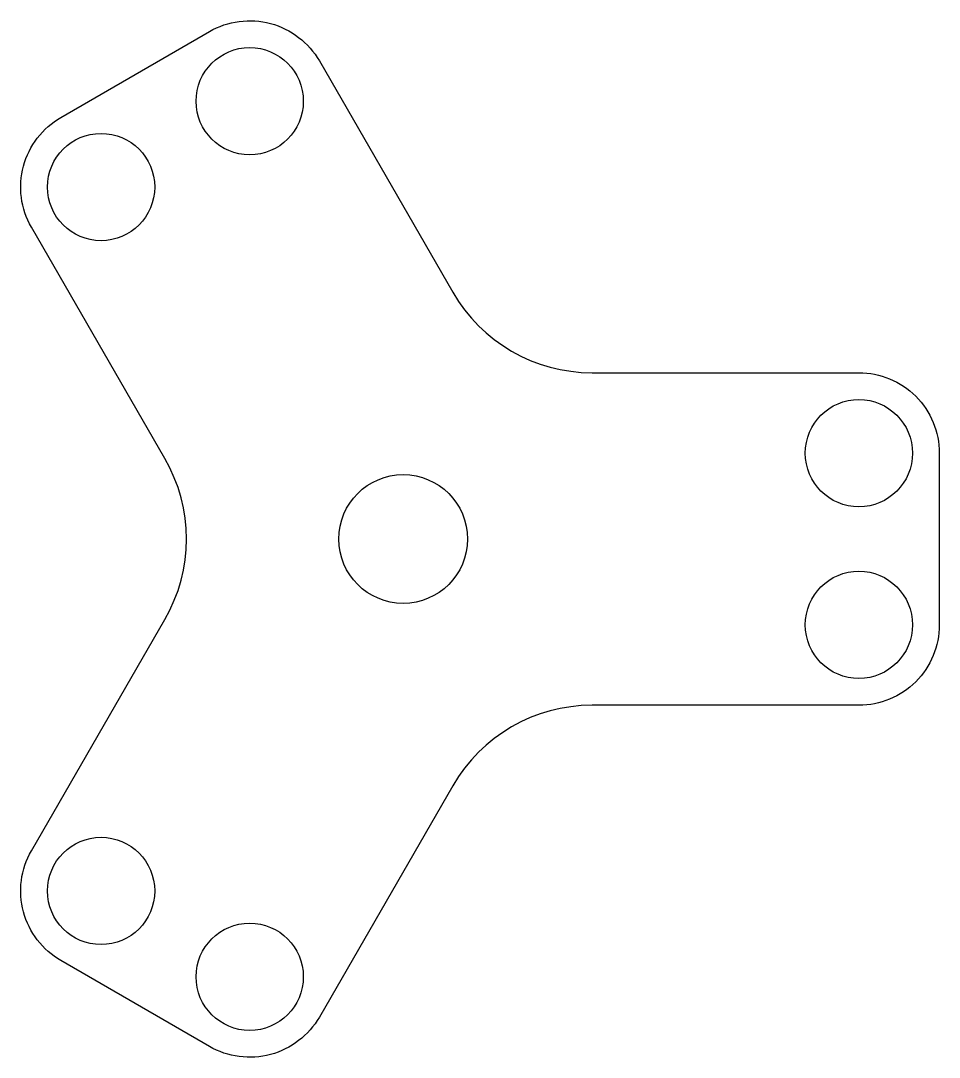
# Model space of a CAD drawing. Header units: millimetres. Extents: x -71 to 100, y -97 to 97.
import ezdxf

# ---------------------------------------------------------------- set-up
doc = ezdxf.new("R2010")
doc.units = ezdxf.units.MM
doc.layers.get('0').update_dxf_attribs({"linetype": 'CONTINUOUS'})

msp = doc.modelspace()

# ---------------------------------------------------------------- linework, layer by layer
msp.add_lwpolyline([(9.24, 46, 0.267949), (35.22, 31), (85, 31, -0.414214), (100, 16), (100, -16, -0.414214), (85, -31), (35.22, -31, 0.267949), (9.24, -46), (-15.65, -89.11, -0.414214), (-36.14, -94.6), (-63.86, -78.6, -0.414214), (-69.35, -58.11), (-44.46, -15, 0.267949), (-44.46, 15), (-69.35, 58.11, -0.414214), (-63.86, 78.6), (-36.14, 94.6, -0.414214), (-15.65, 89.11)], format="xyb", close=True)
for centre, radius in [((-28.64, 81.61), 10), ((-56.36, 65.61), 10), ((85, 16), 10), ((0, 0), 12), ((85, -16), 10), ((-56.36, -65.61), 10), ((-28.64, -81.61), 10)]:
    msp.add_circle(centre, radius)

doc.saveas('drawing.dxf')
